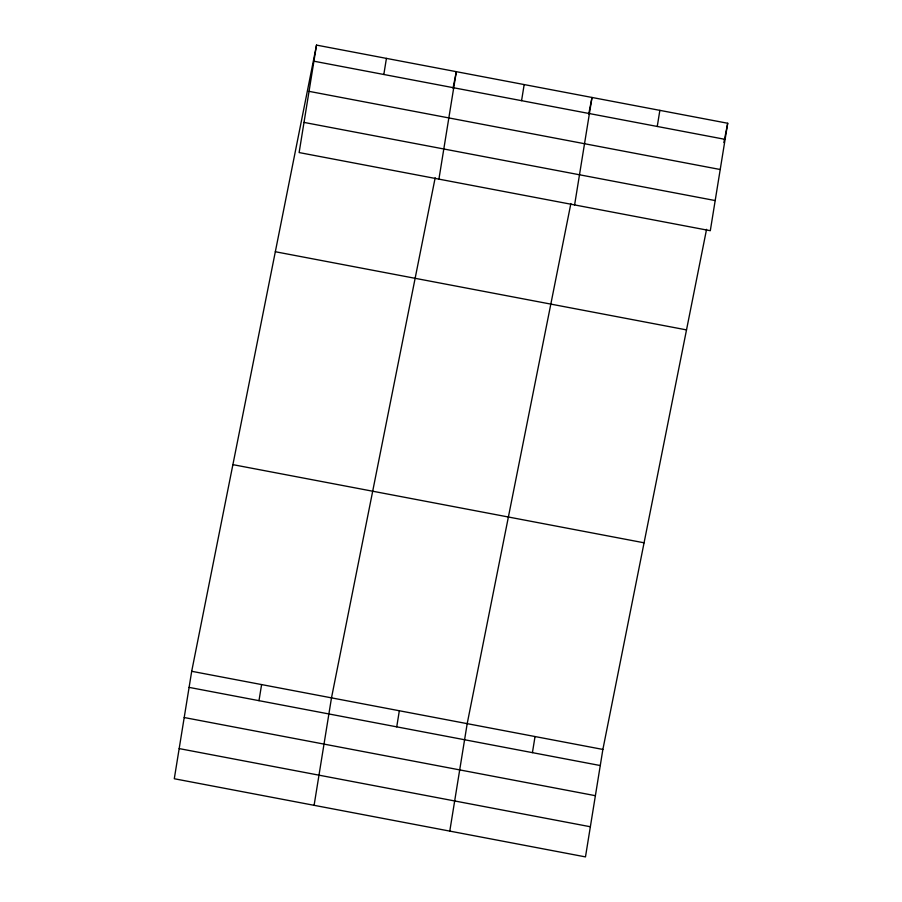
<?xml version="1.0" encoding="UTF-8"?>
<svg xmlns="http://www.w3.org/2000/svg" width="902" height="902" viewBox="0 0 902 902"><rect width="100%" height="100%" fill="white"/><g stroke="black" fill="none" stroke-linecap="round" stroke-linejoin="round"><path stroke-width="1.35" d="M316.523 45.1L299.126 152.562L710.302 230.709L727.711 123.258L316.523 45.1L191.698 671.291L174.289 778.742L585.477 856.9L602.874 749.438L706.559 229.333M258.987 700.674L261.603 684.573M383.824 74.483L386.428 58.382M314.099 805.317L331.496 697.855L435.181 177.75M438.924 179.126L456.333 71.675L453.029 88.204M396.733 726.854L399.338 710.753M521.57 100.663L524.175 84.574M449.782 831.114L467.191 723.652L570.876 203.536M574.608 204.923L592.016 97.461L588.724 113.99M532.428 752.64L535.033 736.551M657.254 126.46L659.858 110.36M723.866 142.539L727.711 123.258M313.919 61.201L725.095 139.359M309.036 91.35L720.213 169.508M304.008 122.413L715.185 200.56M275.335 251.737L686.512 329.895M232.885 464.643L644.073 542.801M191.698 671.291L602.874 749.438M189.093 687.38L600.27 765.539M184.211 717.53L595.388 795.688M179.171 748.592L590.359 826.751"/></g></svg>
